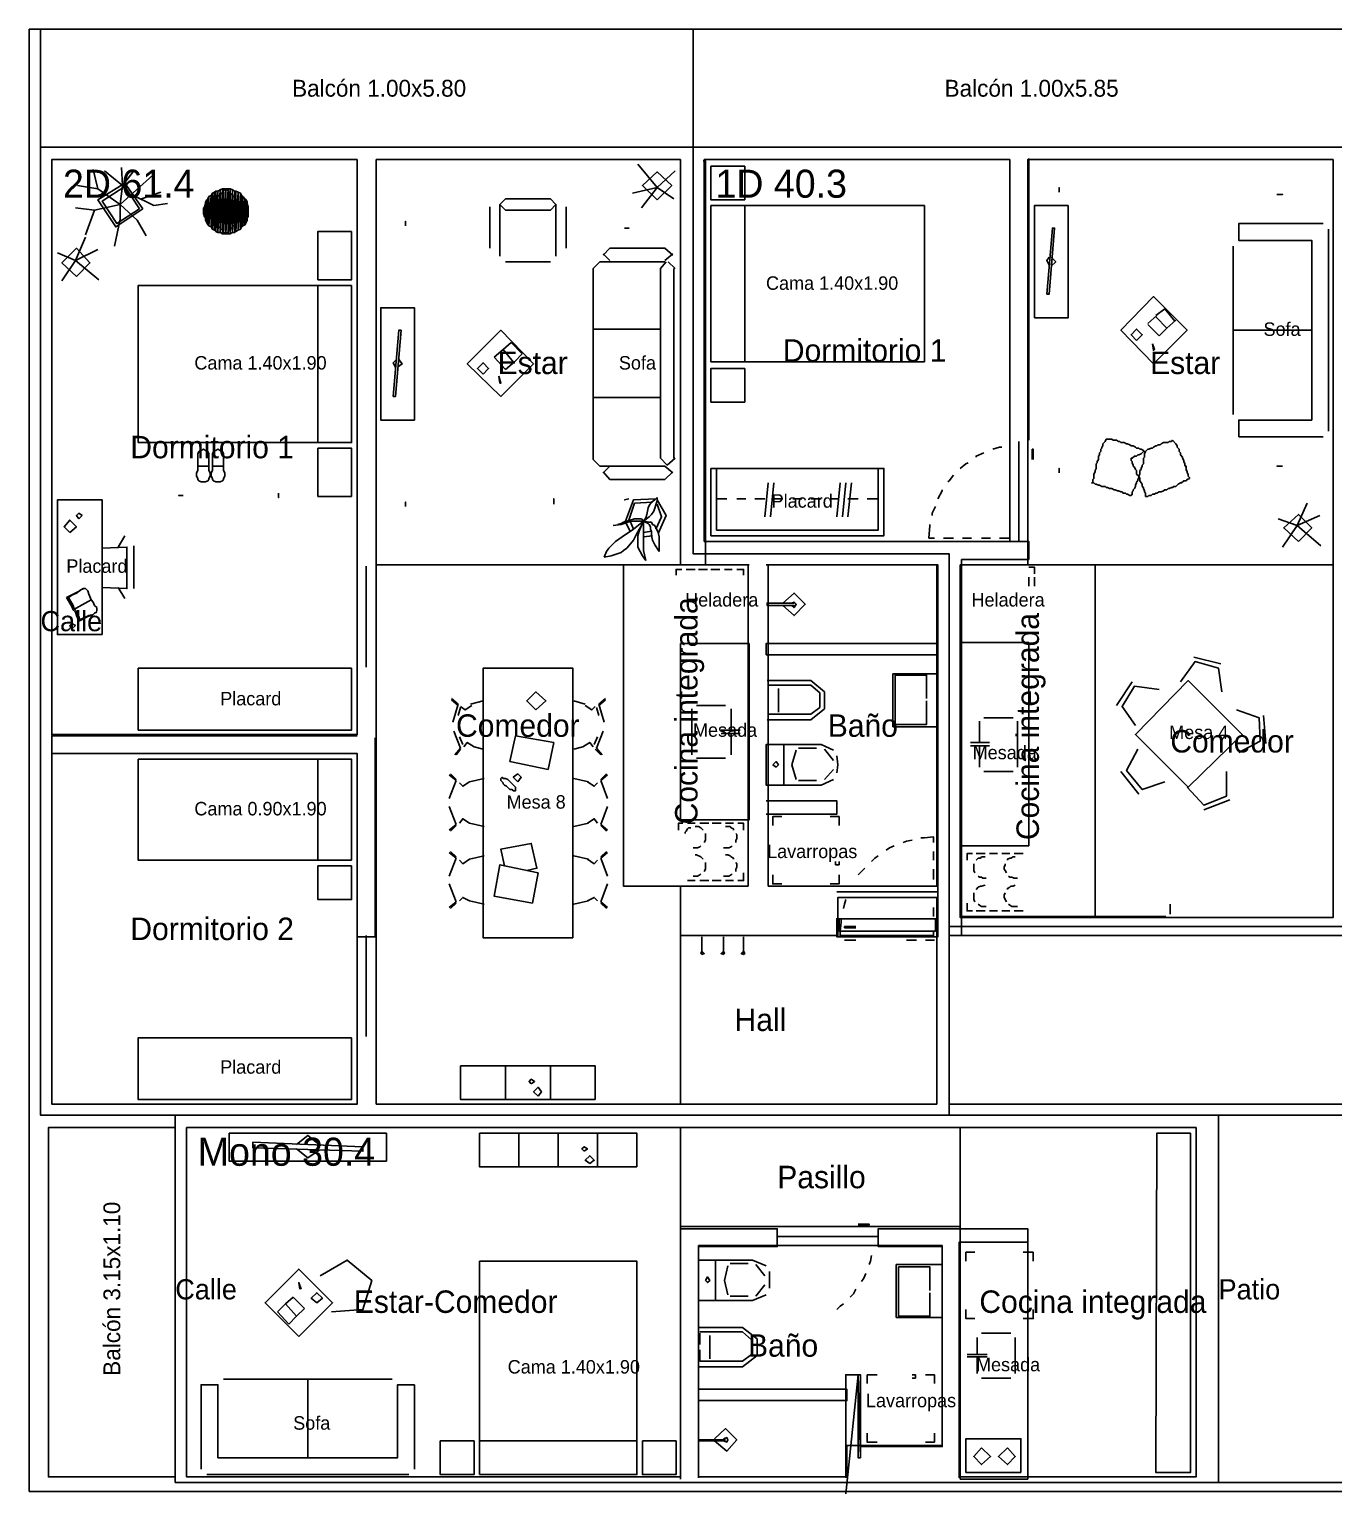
# Model space of a CAD drawing. Header units: metres. Extents: x 0 to 84.6, y 0 to 13.3.
# Drawn here: x 0 to 11.61, y -0.02 to 13.02 of the extents above; entities that cross this region are included whole.
import ezdxf

# ---------------------------------------------------------------- set-up
doc = ezdxf.new("R2010")
doc.units = ezdxf.units.M
for name, color, linetype in [('Trazo_Cotas', 9, 'Continuous'), ('Trazo_Entrada', 1, 'Continuous'), ('Trazo_Equipamiento', 8, 'Continuous'), ('Trazo_Estancias', 3, 'Continuous'), ('Trazo_Fachada', 30, 'Continuous'), ('Trazo_Medianeras', 8, 'Continuous'), ('Trazo_Pasillo', 9, 'Continuous'), ('Trazo_Patios', 3, 'Continuous'), ('Trazo_Puertas', 1, 'Continuous'), ('Trazo_Terreno', 7, 'Continuous'), ('Trazo_Unidad', 7, 'Continuous'), ('Trazo_Ventanas', 5, 'Continuous')]:
    doc.layers.add(name, color=color, linetype=linetype)

msp = doc.modelspace()

# ---------------------------------------------------------------- linework, layer by layer
at = {"layer": 'Trazo_Cotas'}
for points in [[(5.91, 13.02), (5.91, 11.97), (0.1, 11.97), (0.1, 13.02)], [(11.71, 13.02), (11.71, 11.97), (5.91, 11.97), (5.91, 13.02)], [(1.3, 3.24), (1.3, 0.13), (0.17, 0.13), (0.17, 3.24)]]:
    msp.add_lwpolyline(points, close=True, dxfattribs=at)
at = {"layer": 'Trazo_Entrada'}
for p, q in [((11.61, 5.03), (10.12, 5.03)), ((8.19, 4.94), (8.19, 3.45)), ((9.94, 3.35), (9.05, 3.35))]:
    msp.add_line(p, q, dxfattribs=at)
at = {"layer": 'Trazo_Equipamiento', "color": 8}
for p, q in [((8.9, 11.87), (8.9, 9.36)), ((0.24, 11.86), (2.91, 11.86)), ((3.09, 11.86), (5.79, 11.86)), ((8.93, 9.19), (8.93, 9.28)), ((8.23, 8.49), (8.14, 8.49)), ((8.39, 8.49), (8.31, 8.49)), ((8.56, 8.49), (8.48, 8.49)), ((8.73, 8.49), (8.64, 8.49)), ((6.41, 8.25), (5.8, 8.25)), ((8.3, 8.3), (8.3, 5.12)), ((5.93, 8.21), (5.85, 8.21)), ((6.04, 8.21), (5.96, 8.21)), ((6.15, 8.21), (6.07, 8.21)), ((6.26, 8.21), (6.19, 8.21)), ((8.9, 8.06), (8.9, 8.14)), ((8.95, 8.14), (8.95, 8.06)), ((8.09, 7.45), (6.56, 7.45)), ((7.45, 7.45), (7.36, 7.45)), ((7.46, 7.45), (7.37, 7.45)), ((7.61, 7.45), (7.53, 7.45)), ((7.62, 7.45), (7.54, 7.45)), ((7.78, 7.45), (7.69, 7.45)), ((7.79, 7.45), (7.71, 7.45)), ((7.95, 7.45), (7.86, 7.45)), ((7.96, 7.45), (7.87, 7.45)), ((6.96, 7.18), (6.58, 7.18)), ((7.08, 7.12), (6.96, 7.22)), ((7.04, 7.11), (6.96, 7.18)), ((6.67, 7.15), (6.67, 6.94)), ((7.04, 6.98), (7.04, 7.11)), ((7.08, 6.97), (7.08, 7.12)), ((5.9, 6.97), (5.9, 6.56)), ((6.2, 7), (5.94, 7)), ((6.25, 6.78), (6.25, 6.97)), ((6.58, 6.92), (6.96, 6.92)), ((6.96, 6.92), (7.04, 6.98)), ((6.96, 6.87), (7.08, 6.97)), ((6.96, 6.87), (6.57, 6.87)), ((8.46, 6.67), (8.46, 6.86)), ((8.5, 6.89), (8.76, 6.89)), ((8.8, 6.86), (8.8, 6.45)), ((6.16, 6.78), (6.33, 6.78)), ((6.33, 6.75), (6.16, 6.75)), ((6.25, 6.56), (6.25, 6.75)), ((8.55, 6.67), (8.38, 6.67)), ((5.94, 6.53), (6.2, 6.53)), ((6.72, 6.29), (6.72, 6.65)), ((6.83, 6.6), (6.79, 6.47)), ((6.85, 6.62), (7.01, 6.62)), ((7.16, 6.6), (7.05, 6.65)), ((7.16, 6.51), (7.08, 6.61)), ((7.2, 6.47), (7.19, 6.55)), ((8.38, 6.64), (8.55, 6.64)), ((8.46, 6.45), (8.46, 6.64)), ((6.79, 6.47), (6.83, 6.34)), ((7.08, 6.34), (7.16, 6.43)), ((7.19, 6.4), (7.2, 6.47)), ((8.76, 6.41), (8.5, 6.41)), ((6.85, 6.33), (7.01, 6.33)), ((7.05, 6.29), (7.16, 6.34)), ((7.13, 6.01), (7.21, 6.01)), ((7.21, 6.01), (7.21, 5.93)), ((5.86, 5.95), (5.93, 5.95)), ((5.86, 5.95), (5.93, 5.95)), ((5.97, 5.95), (6.05, 5.95)), ((5.97, 5.95), (6.05, 5.95)), ((6.08, 5.95), (6.16, 5.95)), ((6.08, 5.95), (6.16, 5.95)), ((6.2, 5.95), (6.27, 5.95)), ((6.2, 5.95), (6.27, 5.95)), ((8.05, 5.62), (8.05, 5.7)), ((8.51, 5.68), (8.43, 5.68)), ((8.51, 5.68), (8.43, 5.68)), ((8.62, 5.68), (8.55, 5.68)), ((8.62, 5.68), (8.55, 5.68)), ((8.73, 5.68), (8.66, 5.68)), ((8.73, 5.68), (8.66, 5.68)), ((8.85, 5.68), (8.77, 5.68)), ((8.85, 5.68), (8.77, 5.68)), ((8.05, 5.45), (8.05, 5.54)), ((5.93, 5.44), (5.86, 5.44)), ((6.05, 5.44), (5.97, 5.44)), ((6.16, 5.44), (6.08, 5.44)), ((6.27, 5.44), (6.2, 5.44)), ((10.16, 5.14), (10.16, 5.23)), ((8.05, 5.12), (8.05, 5.2)), ((10.12, 5.12), (8.3, 5.12)), ((8.43, 5.17), (8.51, 5.17)), ((8.55, 5.17), (8.62, 5.17)), ((8.66, 5.17), (8.73, 5.17)), ((8.77, 5.17), (8.85, 5.17)), ((7.36, 5.02), (7.26, 5.02)), ((7.36, 4.91), (7.26, 4.91)), ((7.46, 4.94), (8.09, 4.94)), ((7.9, 4.91), (7.81, 4.91)), ((8.06, 4.91), (7.98, 4.91)), ((10.39, 0.13), (10.39, 3.24)), ((7.38, 2.37), (7.48, 2.37)), ((8.85, 2.13), (8.94, 2.13)), ((8.94, 2.13), (8.94, 2.05)), ((6.11, 1.7), (6.11, 2.06)), ((6.22, 2.01), (6.19, 1.88)), ((6.24, 2.03), (6.4, 2.03)), ((6.56, 2.01), (6.44, 2.06)), ((6.55, 1.92), (6.47, 2.02)), ((6.59, 1.88), (6.59, 1.96)), ((6.19, 1.88), (6.22, 1.75)), ((6.47, 1.74), (6.55, 1.84)), ((6.59, 1.81), (6.59, 1.88)), ((6.24, 1.74), (6.4, 1.74)), ((6.44, 1.7), (6.56, 1.75)), ((6.48, 1.36), (6.35, 1.46)), ((6.35, 1.42), (5.97, 1.42)), ((5.97, 1.41), (5.97, 1.31)), ((6.06, 1.39), (6.06, 1.18)), ((6.43, 1.35), (6.35, 1.42)), ((6.43, 1.22), (6.43, 1.35)), ((6.48, 1.21), (6.48, 1.36)), ((8.44, 1.22), (8.44, 1.37)), ((8.48, 1.41), (8.74, 1.41)), ((8.78, 1.37), (8.78, 1.05)), ((5.97, 1.26), (5.97, 1.16)), ((6.35, 1.16), (6.43, 1.22)), ((6.35, 1.11), (6.48, 1.21)), ((8.53, 1.22), (8.35, 1.22)), ((8.35, 1.2), (8.53, 1.2)), ((8.44, 1.05), (8.44, 1.2)), ((6.35, 1.11), (5.96, 1.11)), ((5.97, 1.16), (6.35, 1.16)), ((7.27, -0.02), (7.38, 1.04)), ((7.46, 1.04), (7.55, 1.04)), ((7.46, 0.96), (7.46, 1.04)), ((8.74, 1.01), (8.48, 1.01))]:
    msp.add_line(p, q, dxfattribs=at)
at = {"layer": 'Trazo_Equipamiento', "color": 9}
for p, q in [((0.61, 11.6), (0.57, 11.77)), ((0.83, 11.63), (0.82, 11.79)), ((0.83, 11.63), (0.93, 11.76)), ((5.59, 11.61), (5.42, 11.82)), ((5.59, 11.61), (5.75, 11.76)), ((0.81, 11.46), (1.1, 11.72)), ((5.59, 11.61), (5.37, 11.56)), ((5.59, 11.61), (5.45, 11.43)), ((5.59, 11.61), (5.74, 11.51)), ((1, 11.51), (1.17, 11.57)), ((0.58, 11.41), (0.41, 11.43)), ((4.1, 11.44), (4.1, 11.07)), ((4.19, 11.46), (4.19, 11)), ((4.19, 11.07), (4.19, 11.44)), ((4.69, 11.46), (4.69, 11)), ((4.69, 11.07), (4.69, 11.44)), ((4.78, 11.44), (4.78, 11.07)), ((6.37, 11.45), (6.37, 10.06)), ((11.57, 9.44), (11.57, 11.24)), ((0.41, 10.96), (0.5, 11.17)), ((10.72, 9.59), (10.72, 11.09)), ((0.41, 10.96), (0.25, 11.03)), ((0.41, 10.96), (0.29, 10.78)), ((0.41, 10.96), (0.61, 11.06)), ((0.41, 10.96), (0.62, 10.79)), ((5.17, 11.07), (5.11, 11.01)), ((5.11, 11.02), (5.17, 10.96)), ((5.17, 11.07), (5.66, 11.07)), ((5.73, 11.01), (5.66, 11.07)), ((5.66, 10.96), (5.73, 11.02)), ((4.24, 10.95), (4.44, 10.95)), ((4.64, 10.95), (4.44, 10.95)), ((5.08, 10.95), (5.02, 10.89)), ((5.02, 10.89), (5.02, 10.04)), ((5.17, 10.95), (5.08, 10.95)), ((5.17, 10.95), (5.66, 10.95)), ((5.67, 10.95), (5.62, 10.89)), ((5.62, 9.2), (5.62, 10.89)), ((5.75, 10.89), (5.69, 10.95)), ((5.74, 9.2), (5.74, 10.89)), ((2.57, 10.74), (2.57, 9.34)), ((10.04, 10.47), (9.96, 10.4)), ((10.11, 10.53), (10.03, 10.47)), ((10.13, 10.36), (10.03, 10.46)), ((10.13, 10.36), (10.03, 10.46)), ((10.11, 10.53), (10.2, 10.42)), ((5.52, 10.35), (5.02, 10.35)), ((5.52, 10.35), (5.62, 10.35)), ((9.96, 10.39), (10.06, 10.29)), ((10.13, 10.36), (10.06, 10.29)), ((10.21, 10.43), (10.13, 10.36)), ((10.72, 10.34), (11.42, 10.34)), ((4.29, 10.23), (4.22, 10.17)), ((4.29, 10.23), (4.39, 10.13)), ((4.22, 10.17), (4.14, 10.1)), ((4.14, 10.1), (4.24, 9.99)), ((4.31, 10.06), (4.22, 10.17)), ((4.31, 10.06), (4.22, 10.17)), ((4.32, 10.06), (4.24, 9.99)), ((4.39, 10.13), (4.32, 10.06)), ((5.02, 9.19), (5.02, 10.04)), ((5.52, 9.74), (5.02, 9.74)), ((5.52, 9.74), (5.62, 9.74)), ((10.77, 9.39), (11.52, 9.39)), ((1.51, 9.13), (1.6, 9.13)), ((1.64, 9.13), (1.73, 9.13)), ((5.02, 9.19), (5.08, 9.13)), ((5.17, 9.13), (5.08, 9.13)), ((5.17, 9.13), (5.11, 9.07)), ((5.17, 9.13), (5.66, 9.13)), ((5.62, 9.2), (5.68, 9.14)), ((5.73, 9.07), (5.66, 9.13)), ((5.68, 9.14), (5.75, 9.2)), ((5.11, 9.08), (5.17, 9.01)), ((5.17, 9.01), (5.66, 9.01)), ((5.66, 9.01), (5.73, 9.08)), ((6.58, 8.98), (6.55, 8.68)), ((6.58, 8.98), (6.55, 8.68)), ((6.63, 8.98), (6.6, 8.68)), ((6.63, 8.98), (6.6, 8.68)), ((7.22, 8.98), (7.19, 8.68)), ((7.22, 8.98), (7.19, 8.68)), ((7.27, 8.98), (7.24, 8.68)), ((7.27, 8.98), (7.24, 8.68)), ((7.32, 8.98), (7.29, 8.68)), ((7.32, 8.98), (7.29, 8.68)), ((6.12, 8.84), (6.21, 8.84)), ((6.12, 8.84), (6.21, 8.84)), ((6.3, 8.84), (6.38, 8.84)), ((6.3, 8.84), (6.38, 8.84)), ((6.46, 8.84), (6.55, 8.84)), ((6.46, 8.84), (6.55, 8.84)), ((6.63, 8.84), (6.71, 8.84)), ((6.63, 8.84), (6.71, 8.84)), ((6.8, 8.84), (6.88, 8.84)), ((6.8, 8.84), (6.88, 8.84)), ((6.96, 8.84), (7.05, 8.84)), ((6.96, 8.84), (7.05, 8.84)), ((7.13, 8.84), (7.21, 8.84)), ((7.13, 8.84), (7.21, 8.84)), ((7.29, 8.84), (7.38, 8.84)), ((7.29, 8.84), (7.38, 8.84)), ((7.46, 8.84), (7.56, 8.84)), ((7.46, 8.84), (7.56, 8.84)), ((11.29, 8.6), (11.38, 8.8)), ((5.31, 8.63), (5.35, 8.55)), ((5.35, 8.64), (5.38, 8.57)), ((11.29, 8.6), (11.12, 8.66)), ((11.29, 8.6), (11.49, 8.69)), ((0.79, 8.41), (0.85, 8.51)), ((5.47, 8.54), (5.54, 8.55)), ((5.47, 8.5), (5.55, 8.51)), ((11.29, 8.6), (11.16, 8.41)), ((11.29, 8.6), (11.5, 8.42)), ((0.93, 8.04), (0.93, 8.42)), ((0.79, 8.05), (0.85, 7.95)), ((0.55, 7.94), (0.39, 7.85)), ((4.04, 4.93), (4.04, 7.33)), ((4.04, 7.33), (4.84, 7.33)), ((4.84, 7.33), (4.84, 4.93)), ((10.61, 7.37), (10.37, 7.43)), ((9.82, 7.21), (9.68, 7)), ((3.76, 7.06), (3.82, 7.01)), ((3.82, 7), (3.76, 7.05)), ((5.13, 7.06), (5.07, 7.01)), ((5.07, 7), (5.13, 7.05)), ((3.82, 7.01), (3.77, 6.85)), ((3.84, 6.98), (3.82, 6.91)), ((4.04, 7.04), (3.93, 7.01)), ((4.95, 7.01), (4.85, 7.04)), ((5.07, 6.91), (5.05, 6.98)), ((5.12, 6.85), (5.07, 7.01)), ((11.01, 6.66), (10.99, 6.91)), ((3.78, 6.77), (3.84, 6.62)), ((3.83, 6.72), (3.86, 6.65)), ((5.03, 6.65), (5.06, 6.72)), ((5.05, 6.62), (5.11, 6.77)), ((2.57, 5.62), (2.57, 6.52)), ((3.79, 6.56), (3.84, 6.62)), ((3.84, 6.61), (3.8, 6.56)), ((3.96, 6.63), (4.04, 6.61)), ((4.85, 6.61), (4.93, 6.63)), ((5.04, 6.61), (5.09, 6.56)), ((5.1, 6.56), (5.05, 6.62)), ((3.8, 6.34), (3.75, 6.39)), ((5.09, 6.34), (5.14, 6.39)), ((9.72, 6.41), (9.88, 6.21)), ((3.74, 6.38), (3.8, 6.33)), ((3.8, 6.33), (3.74, 6.17)), ((4.05, 6.35), (3.92, 6.32)), ((4.98, 6.32), (4.85, 6.35)), ((5.15, 6.38), (5.09, 6.33)), ((5.15, 6.17), (5.09, 6.33)), ((10.46, 6.07), (10.69, 6.16)), ((3.74, 6.1), (3.8, 5.94)), ((5.09, 5.94), (5.15, 6.1)), ((3.8, 5.94), (3.74, 5.89)), ((3.75, 5.88), (3.8, 5.93)), ((3.92, 5.95), (4.05, 5.92)), ((4.85, 5.92), (4.98, 5.95)), ((5.09, 5.94), (5.15, 5.89)), ((5.14, 5.88), (5.09, 5.93)), ((3.74, 5.69), (3.8, 5.64)), ((3.8, 5.64), (3.74, 5.48)), ((3.8, 5.65), (3.75, 5.7)), ((4.05, 5.66), (3.92, 5.63)), ((4.98, 5.63), (4.85, 5.66)), ((5.09, 5.65), (5.14, 5.7)), ((5.15, 5.69), (5.09, 5.64)), ((5.15, 5.48), (5.09, 5.64)), ((3.74, 5.41), (3.8, 5.25)), ((5.09, 5.25), (5.15, 5.41)), ((3.8, 5.25), (3.74, 5.2)), ((3.75, 5.19), (3.8, 5.24)), ((3.92, 5.26), (4.05, 5.23)), ((4.85, 5.23), (4.98, 5.26)), ((5.09, 5.25), (5.15, 5.2)), ((5.14, 5.19), (5.09, 5.24)), ((5.99, 4.94), (5.99, 4.79)), ((6.18, 4.94), (6.18, 4.79)), ((6.36, 4.94), (6.36, 4.79)), ((4.84, 3.79), (4.04, 3.79)), ((4.24, 3.49), (4.24, 3.79)), ((4.64, 3.49), (4.64, 3.79)), ((4.01, 2.89), (4.01, 3.19)), ((4.36, 2.89), (4.36, 3.19)), ((4.71, 2.89), (4.71, 3.19)), ((5.06, 2.89), (5.06, 3.19)), ((5.41, 2.89), (5.41, 3.19)), ((2.28, 1.67), (2.35, 1.73)), ((2.45, 1.63), (2.35, 1.73)), ((2.21, 1.6), (2.28, 1.67)), ((2.31, 1.49), (2.21, 1.6)), ((2.28, 1.67), (2.38, 1.56)), ((2.28, 1.67), (2.38, 1.56)), ((2.38, 1.56), (2.45, 1.63)), ((2.31, 1.49), (2.38, 1.56)), ((3.23, 1), (1.73, 1)), ((2.48, 1), (2.48, 0.3)), ((3.43, 0.95), (3.43, 0.2)), ((5.41, 0.45), (4.01, 0.45)), ((3.38, 0.15), (1.58, 0.15))]:
    msp.add_line(p, q, dxfattribs=at)
for points in [[(0.81, 11.46), (0.83, 11.63), (0.67, 11.76)], [(0.81, 11.46), (0.61, 11.6), (0.43, 11.63)], [(0.91, 11.55), (1.11, 11.45), (1.23, 11.47)], [(4.24, 11.51), (4.19, 11.46), (4.24, 11.41)], [(4.24, 11.51), (4.44, 11.51), (4.64, 11.51)], [(4.64, 11.41), (4.69, 11.46), (4.64, 11.51)], [(0.81, 11.46), (0.58, 11.41), (0.5, 11.19)], [(0.81, 11.46), (0.81, 11.33), (0.76, 11.09)], [(0.81, 11.46), (0.96, 11.32), (1.04, 11.18)], [(4.64, 11.41), (4.44, 11.41), (4.24, 11.41)], [(11.52, 11.29), (10.77, 11.29), (10.77, 11.14), (11.42, 11.14), (11.42, 9.54), (10.77, 9.54), (10.77, 9.39)], [(10.77, 11.14), (11.42, 11.14), (11.42, 9.54), (10.77, 9.54)], [(9.08, 10.99), (9.06, 10.96), (9.08, 10.92)], [(9.1, 10.91), (9.14, 10.95), (9.1, 10.99)], [(10, 10.22), (10.02, 10.17), (10.01, 10.16), (10, 10.22)], [(3.27, 10.08), (3.24, 10.05), (3.26, 10.01)], [(3.28, 10.01), (3.32, 10.04), (3.29, 10.08)], [(4.18, 9.93), (4.2, 9.87), (4.19, 9.87), (4.18, 9.93)], [(5.58, 8.84), (5.38, 8.83), (5.31, 8.64)], [(5.55, 8.81), (5.39, 8.8), (5.34, 8.65)], [(5.47, 8.64), (5.49, 8.67), (5.5, 8.7), (5.51, 8.76), (5.52, 8.78), (5.54, 8.81), (5.57, 8.83), (5.59, 8.85)], [(5.59, 8.85), (5.59, 8.82), (5.56, 8.73), (5.54, 8.7), (5.52, 8.68), (5.47, 8.64)], [(5.58, 8.57), (5.63, 8.68), (5.59, 8.79)], [(5.6, 8.53), (5.67, 8.69), (5.59, 8.83)], [(5.47, 8.64), (5.38, 8.57), (5.28, 8.5), (5.22, 8.46), (5.16, 8.4), (5.14, 8.37), (5.12, 8.32)], [(5.12, 8.32), (5.18, 8.33), (5.27, 8.36), (5.29, 8.38), (5.32, 8.4), (5.34, 8.42), (5.38, 8.47), (5.41, 8.53), (5.44, 8.58), (5.47, 8.64)], [(5.47, 8.64), (5.37, 8.64), (5.33, 8.63), (5.27, 8.61), (5.2, 8.6)], [(5.24, 8.61), (5.27, 8.62), (5.29, 8.63), (5.35, 8.65), (5.39, 8.66), (5.45, 8.66), (5.47, 8.64)], [(5.47, 8.64), (5.45, 8.6), (5.43, 8.55), (5.42, 8.51), (5.42, 8.41), (5.46, 8.33), (5.49, 8.29)], [(5.49, 8.29), (5.47, 8.38), (5.47, 8.64)], [(5.47, 8.64), (5.51, 8.62), (5.52, 8.61), (5.53, 8.59), (5.53, 8.57), (5.54, 8.55), (5.54, 8.51), (5.55, 8.47), (5.57, 8.43), (5.61, 8.37)], [(5.61, 8.37), (5.61, 8.5), (5.6, 8.54), (5.57, 8.6), (5.55, 8.61), (5.54, 8.63), (5.52, 8.63), (5.47, 8.64)], [(0.65, 8.4), (0.87, 8.41), (0.87, 8.04), (0.65, 8.05)], [(0.49, 8.04), (0.46, 8.03), (0.45, 8.02), (0.33, 7.96)], [(0.33, 7.96), (0.35, 7.93), (0.36, 7.91), (0.38, 7.88), (0.39, 7.85)], [(0.5, 8.04), (0.48, 8.04), (0.46, 8.03), (0.42, 8), (0.38, 7.98), (0.35, 7.96)], [(0.35, 7.96), (0.36, 7.94), (0.38, 7.91), (0.39, 7.89), (0.4, 7.86)], [(0.5, 8.04), (0.52, 8.02), (0.53, 7.99), (0.54, 7.97), (0.55, 7.94)], [(0.44, 7.75), (0.43, 7.78), (0.42, 7.8), (0.41, 7.83), (0.39, 7.85)], [(0.45, 7.76), (0.44, 7.79), (0.43, 7.81), (0.42, 7.84), (0.4, 7.86)], [(0.6, 7.83), (0.58, 7.82), (0.56, 7.8), (0.52, 7.79), (0.44, 7.75)], [(0.6, 7.84), (0.57, 7.81), (0.53, 7.8), (0.45, 7.76)], [(0.6, 7.84), (0.6, 7.87), (0.58, 7.89), (0.57, 7.92), (0.55, 7.94)], [(10.62, 7.12), (10.59, 7.33), (10.38, 7.39), (10.25, 7.21)], [(10.06, 7.14), (9.84, 7.17), (9.73, 6.99), (9.85, 6.82)], [(3.84, 6.99), (3.88, 6.96), (3.94, 7)], [(5.04, 6.99), (5.01, 6.96), (4.95, 7)], [(10.77, 6.58), (10.96, 6.68), (10.95, 6.89), (10.75, 6.96)], [(3.96, 6.63), (3.9, 6.67), (3.87, 6.63)], [(4.93, 6.63), (4.99, 6.67), (5.02, 6.63)], [(9.87, 6.61), (9.77, 6.42), (9.91, 6.25), (10.11, 6.32)], [(10.31, 6.27), (10.46, 6.11), (10.66, 6.19), (10.66, 6.41)], [(3.92, 6.32), (3.86, 6.28), (3.83, 6.31)], [(4.97, 6.32), (5.03, 6.28), (5.06, 6.31)], [(3.83, 5.95), (3.86, 5.99), (3.92, 5.95)], [(5.06, 5.95), (5.03, 5.99), (4.97, 5.95)], [(4.23, 5.57), (4.2, 5.72), (4.47, 5.77), (4.52, 5.55), (4.43, 5.53)], [(3.92, 5.63), (3.86, 5.59), (3.83, 5.62)], [(4.97, 5.63), (5.03, 5.59), (5.06, 5.62)], [(3.83, 5.26), (3.86, 5.29), (3.92, 5.26)], [(5.06, 5.26), (5.03, 5.29), (4.97, 5.26)], [(2.58, 3.09), (2.48, 3.17), (2.38, 3.09)], [(2.38, 3.05), (2.48, 2.97), (2.58, 3.04)], [(2.69, 1.6), (2.97, 1.62), (3.05, 1.88), (2.83, 2.06), (2.59, 1.92)], [(2.41, 1.8), (2.4, 1.86), (2.42, 1.8)], [(1.53, 0.2), (1.53, 0.95), (1.68, 0.95), (1.68, 0.3), (3.28, 0.3), (3.28, 0.95), (3.43, 0.95)], [(1.68, 0.95), (1.68, 0.3), (3.28, 0.3), (3.28, 0.95)]]:
    msp.add_lwpolyline(points, dxfattribs=at)
for points in [[(5.59, 11.5), (5.72, 11.63), (5.59, 11.75), (5.46, 11.63)], [(6.37, 11.5), (6.07, 11.5), (6.07, 11.8), (6.37, 11.8)], [(1.01, 11.42), (0.85, 11.65), (0.61, 11.5), (0.77, 11.26)], [(0.98, 11.42), (0.85, 11.62), (0.65, 11.49), (0.78, 11.29)], [(9.17, 11.57), (9.17, 11.61)], [(11.11, 11.55), (11.16, 11.55)], [(6.07, 10.06), (7.97, 10.06), (7.97, 11.45), (6.07, 11.45)], [(8.95, 10.45), (9.25, 10.45), (9.25, 11.45), (8.95, 11.45)], [(9.19, 11.45), (9.15, 11.45)], [(2.87, 11.22), (2.87, 10.79), (2.57, 10.79), (2.57, 11.22)], [(3.35, 11.27), (3.35, 11.31)], [(4.78, 11.24), (4.78, 11.28)], [(5.3, 11.25), (5.34, 11.25)], [(9.06, 10.66), (9.11, 11.25), (9.13, 11.25), (9.08, 10.66)], [(0.42, 10.82), (0.54, 10.94), (0.42, 11.07), (0.29, 10.94)], [(2.87, 10.74), (2.87, 9.34), (0.97, 9.34), (0.97, 10.74)], [(10.01, 10.04), (10.31, 10.34), (10.01, 10.64), (9.72, 10.34)], [(3.43, 9.54), (3.43, 10.54), (3.13, 10.54), (3.13, 9.54)], [(3.37, 10.54), (3.33, 10.54)], [(9.14, 10.45), (9.18, 10.45)], [(3.24, 9.75), (3.29, 10.34), (3.31, 10.34), (3.26, 9.75)], [(4.2, 9.75), (4.49, 10.04), (4.2, 10.34), (3.9, 10.04)], [(9.86, 10.25), (9.91, 10.3), (9.86, 10.35), (9.81, 10.3)], [(4.04, 9.95), (4.09, 10), (4.04, 10.05), (3.99, 10)], [(6.37, 10), (6.07, 10), (6.07, 9.7), (6.37, 9.7)], [(3.33, 9.54), (3.37, 9.54)], [(1.53, 8.99), (1.51, 9), (1.5, 9.01), (1.5, 9.02), (1.49, 9.04), (1.49, 9.07), (1.5, 9.09), (1.5, 9.24), (1.51, 9.26), (1.52, 9.27), (1.53, 9.27), (1.55, 9.28), (1.57, 9.27), (1.58, 9.27), (1.59, 9.26), (1.6, 9.24), (1.6, 9.09), (1.61, 9.07), (1.61, 9.04), (1.6, 9.02), (1.6, 9.01), (1.59, 9), (1.57, 8.99)], [(1.7, 8.99), (1.72, 9), (1.73, 9.01), (1.73, 9.02), (1.74, 9.04), (1.74, 9.07), (1.73, 9.09), (1.73, 9.24), (1.72, 9.26), (1.71, 9.27), (1.7, 9.27), (1.68, 9.28), (1.66, 9.27), (1.65, 9.27), (1.64, 9.26), (1.63, 9.24), (1.63, 9.09), (1.62, 9.07), (1.62, 9.04), (1.63, 9.02), (1.63, 9.01), (1.64, 9), (1.66, 8.99)], [(2.2, 9.34), (2.24, 9.34)], [(2.87, 8.86), (2.87, 9.29), (2.57, 9.29), (2.57, 8.86)], [(9.81, 8.87), (9.82, 8.88), (9.82, 8.9), (9.83, 8.91), (9.83, 8.92), (9.84, 8.93), (9.85, 8.95), (9.85, 8.96), (9.86, 8.98), (9.86, 8.99), (9.87, 9), (9.87, 9.01), (9.88, 9.03), (9.88, 9.04), (9.89, 9.06), (9.89, 9.09), (9.9, 9.1), (9.9, 9.11), (9.91, 9.13), (9.91, 9.14), (9.92, 9.15), (9.92, 9.2), (9.93, 9.21), (9.93, 9.24), (9.94, 9.26), (9.93, 9.26), (9.92, 9.27), (9.9, 9.28), (9.89, 9.28), (9.88, 9.29), (9.86, 9.29), (9.85, 9.3), (9.83, 9.31), (9.81, 9.31), (9.8, 9.32), (9.78, 9.33), (9.77, 9.33), (9.75, 9.34), (9.72, 9.34), (9.71, 9.35), (9.7, 9.35), (9.68, 9.36), (9.65, 9.36), (9.64, 9.37), (9.59, 9.37), (9.58, 9.35), (9.56, 9.33), (9.56, 9.31), (9.55, 9.3), (9.55, 9.29), (9.54, 9.28), (9.54, 9.26), (9.53, 9.25), (9.53, 9.23), (9.52, 9.22), (9.52, 9.19), (9.51, 9.17), (9.51, 9.16), (9.5, 9.15), (9.5, 9.11), (9.49, 9.09), (9.49, 9.08), (9.48, 9.06), (9.48, 9.02), (9.47, 9.01), (9.47, 8.99), (9.46, 8.98), (9.48, 8.98), (9.49, 8.97), (9.5, 8.97), (9.52, 8.96), (9.53, 8.96), (9.55, 8.95), (9.58, 8.95), (9.59, 8.94), (9.6, 8.94), (9.62, 8.93), (9.64, 8.93), (9.66, 8.92), (9.67, 8.92), (9.69, 8.91), (9.7, 8.91), (9.72, 8.9), (9.73, 8.9), (9.74, 8.89), (9.76, 8.89), (9.77, 8.88), (9.78, 8.88), (9.8, 8.87)], [(9.94, 8.86), (9.96, 8.86), (9.97, 8.87), (9.99, 8.87), (10, 8.88), (10.02, 8.88), (10.03, 8.89), (10.04, 8.89), (10.06, 8.9), (10.08, 8.9), (10.1, 8.91), (10.11, 8.92), (10.13, 8.92), (10.14, 8.93), (10.15, 8.93), (10.17, 8.94), (10.18, 8.94), (10.19, 8.95), (10.21, 8.95), (10.23, 8.97), (10.25, 8.98), (10.26, 8.98), (10.28, 9), (10.3, 9), (10.31, 9.01), (10.33, 9.02), (10.33, 9.03), (10.32, 9.04), (10.32, 9.06), (10.31, 9.07), (10.31, 9.08), (10.3, 9.1), (10.3, 9.12), (10.29, 9.14), (10.29, 9.15), (10.28, 9.17), (10.28, 9.18), (10.27, 9.2), (10.27, 9.21), (10.25, 9.23), (10.25, 9.25), (10.24, 9.26), (10.24, 9.28), (10.22, 9.3), (10.22, 9.31), (10.21, 9.33), (10.18, 9.36), (10.17, 9.35), (10.15, 9.35), (10.14, 9.34), (10.1, 9.34), (10.08, 9.33), (10.07, 9.32), (10.05, 9.32), (10.04, 9.31), (10.03, 9.31), (10.01, 9.3), (10, 9.29), (9.99, 9.29), (9.97, 9.28), (9.96, 9.28), (9.94, 9.26), (9.92, 9.26), (9.9, 9.24), (9.88, 9.23), (9.87, 9.23), (9.86, 9.22), (9.84, 9.22), (9.82, 9.2), (9.81, 9.2), (9.81, 9.18), (9.82, 9.17), (9.82, 9.16), (9.83, 9.14), (9.83, 9.13), (9.84, 9.12), (9.85, 9.1), (9.86, 9.09), (9.86, 9.06), (9.88, 9.04), (9.89, 9.02), (9.89, 9), (9.9, 8.98), (9.91, 8.97), (9.91, 8.95), (9.92, 8.94), (9.92, 8.93), (9.93, 8.91), (9.93, 8.9), (9.94, 8.89)], [(10.3, 9.09), (10.3, 9.13)], [(11.16, 9.13), (11.11, 9.13)], [(6.07, 9.11), (7.61, 9.11), (7.61, 8.51), (6.07, 8.51)], [(6.12, 9.11), (7.56, 9.11), (7.56, 8.56), (6.12, 8.56)], [(9.17, 9.07), (9.17, 9.11)], [(1.37, 8.87), (1.33, 8.87)], [(2.22, 8.89), (2.22, 8.85)], [(0.65, 7.63), (0.65, 8.83), (0.25, 8.83), (0.25, 7.63)], [(3.35, 8.77), (3.35, 8.81)], [(4.67, 8.79), (4.67, 8.84)], [(5.34, 8.84), (5.3, 8.83)], [(0.36, 8.54), (0.42, 8.59), (0.36, 8.65), (0.31, 8.59)], [(0.44, 8.66), (0.47, 8.69), (0.44, 8.71), (0.42, 8.69)], [(11.3, 8.46), (11.42, 8.58), (11.3, 8.7), (11.17, 8.58)], [(0.38, 7.68), (0.41, 7.71), (0.38, 7.73), (0.36, 7.71)], [(2.87, 7.33), (2.87, 6.78), (0.97, 6.78), (0.97, 7.33)], [(4.84, 4.93), (4.84, 7.33), (4.04, 7.33), (4.04, 4.93)], [(10.32, 6.27), (10.8, 6.74), (10.32, 7.22), (9.85, 6.74)], [(4.51, 6.96), (4.6, 7.04), (4.51, 7.12), (4.43, 7.04)], [(4.67, 6.67), (4.62, 6.43), (4.28, 6.5), (4.33, 6.73)], [(2.87, 5.62), (2.87, 6.52), (0.97, 6.52), (0.97, 5.62)], [(4.35, 6.32), (4.38, 6.36), (4.35, 6.39), (4.31, 6.36)], [(4.2, 6.35), (4.2, 6.33), (4.22, 6.31), (4.22, 6.3), (4.23, 6.29), (4.25, 6.28), (4.28, 6.25), (4.3, 6.25), (4.31, 6.24), (4.33, 6.24), (4.33, 6.27), (4.26, 6.34), (4.24, 6.35), (4.22, 6.35), (4.21, 6.36)], [(2.87, 5.57), (2.87, 5.27), (2.57, 5.27), (2.57, 5.57)], [(4.53, 5.51), (4.48, 5.24), (4.14, 5.3), (4.19, 5.58)], [(5.99, 4.78), (6.01, 4.79), (5.99, 4.81), (5.98, 4.79)], [(6.18, 4.78), (6.19, 4.79), (6.18, 4.81), (6.16, 4.79)], [(6.36, 4.78), (6.37, 4.79), (6.36, 4.81), (6.34, 4.79)], [(2.87, 4.04), (2.87, 3.49), (0.97, 3.49), (0.97, 4.04)], [(5.04, 3.49), (5.04, 3.79), (3.84, 3.79), (3.84, 3.49)], [(4.47, 3.63), (4.5, 3.65), (4.47, 3.67), (4.45, 3.65)], [(4.53, 3.52), (4.56, 3.56), (4.53, 3.6), (4.49, 3.56)], [(3.18, 2.94), (3.18, 3.19), (1.78, 3.19), (1.78, 2.94)], [(5.41, 2.89), (5.41, 3.19), (4.01, 3.19), (4.01, 2.89)], [(10.34, 3.19), (10.34, 0.17), (10.03, 0.17), (10.04, 3.19)], [(2.97, 3.07), (1.99, 3.11), (1.99, 3.06), (2.97, 3.03)], [(4.94, 3.03), (4.97, 3.05), (4.94, 3.07), (4.92, 3.05)], [(4.99, 2.92), (5.03, 2.95), (4.99, 2.99), (4.95, 2.95)], [(2.4, 1.38), (2.7, 1.68), (2.4, 1.98), (2.1, 1.68)], [(4.01, 0.15), (4.01, 2.05), (5.41, 2.05), (5.41, 0.15)], [(2.56, 1.68), (2.61, 1.72), (2.56, 1.77), (2.51, 1.72)], [(3.96, 0.45), (3.96, 0.15), (3.66, 0.15), (3.66, 0.45)], [(5.46, 0.45), (5.46, 0.15), (5.76, 0.15), (5.76, 0.45)]]:
    msp.add_lwpolyline(points, close=True, dxfattribs=at)
at = {"layer": 'Trazo_Equipamiento', "color": 8}
for points in [[(6, 11.85), (6.02, 11.85), (6.02, 8.46), (8.9, 8.46), (8.9, 8.3), (8.3, 8.3)], [(6.02, 8.26), (6.02, 11.85), (6.02, 8.46)], [(8.58, 9.28), (8.64, 9.3), (8.66, 9.3)], [(8.94, 9.19), (8.94, 9.28), (8.93, 9.28)], [(8.29, 9.11), (8.34, 9.15), (8.36, 9.16)], [(8.43, 9.21), (8.43, 9.22), (8.5, 9.25)], [(8.18, 8.99), (8.19, 9), (8.23, 9.05)], [(8.09, 8.84), (8.13, 8.91), (8.13, 8.92)], [(8.04, 8.69), (8.04, 8.71), (8.07, 8.77)], [(8.06, 8.49), (8.01, 8.49), (8.02, 8.6), (8.02, 8.61)], [(8.09, 5.1), (8.09, 8.25), (6.56, 8.25)], [(8.3, 8.3), (8.3, 4.96), (8.3, 5.12)], [(8.9, 8.23), (8.95, 8.23), (8.95, 8.17)], [(5.81, 8.21), (5.76, 8.21), (5.76, 8.16)], [(6.36, 8.16), (6.36, 8.21), (6.3, 8.21)], [(6.71, 7.89), (6.81, 7.8), (6.91, 7.9), (6.81, 8), (6.71, 7.91)], [(6.81, 7.89), (6.57, 7.89), (6.57, 7.91), (6.81, 7.91)], [(6.79, 7.89), (6.81, 7.87), (6.83, 7.9), (6.81, 7.92), (6.79, 7.91)], [(6.57, 7.22), (6.79, 7.22), (6.96, 7.22)], [(7.99, 7.04), (7.99, 6.83), (7.71, 6.83), (7.71, 7.27), (7.99, 7.27), (7.99, 7.06)], [(3.08, 6.71), (3.08, 4.94), (2.92, 4.94), (2.92, 6.57), (0.2, 6.57), (0.2, 6.73), (2.92, 6.73)], [(7.05, 6.65), (6.56, 6.65), (6.56, 6.29), (7.05, 6.29)], [(6.56, 6.03), (7.19, 6.03), (7.19, 6.15), (6.56, 6.15)], [(6.62, 5.93), (6.62, 6.01), (6.7, 6.01)], [(5.78, 5.89), (5.78, 5.95), (5.82, 5.95)], [(5.84, 5.86), (5.84, 5.87), (5.85, 5.88), (5.86, 5.9), (5.87, 5.91), (5.89, 5.91)], [(5.93, 5.92), (5.96, 5.92), (5.98, 5.91), (6, 5.89)], [(6.2, 5.92), (6.24, 5.92), (6.25, 5.91), (6.27, 5.9), (6.27, 5.89)], [(6.31, 5.95), (6.36, 5.95), (6.36, 5.89)], [(5.98, 5.75), (5.97, 5.74), (5.95, 5.73), (5.91, 5.73)], [(6.02, 5.86), (6.02, 5.8), (6.01, 5.78)], [(6.26, 5.75), (6.25, 5.74), (6.23, 5.73), (6.18, 5.73)], [(6.29, 5.86), (6.3, 5.85), (6.3, 5.81), (6.29, 5.8), (6.29, 5.78)], [(7.7, 5.75), (7.66, 5.73), (7.63, 5.71)], [(7.86, 5.8), (7.81, 5.79), (7.78, 5.78)], [(8.05, 5.78), (8.05, 5.83), (7.97, 5.82), (7.94, 5.82)], [(5.93, 5.67), (5.94, 5.67), (5.98, 5.65), (6, 5.63)], [(6.2, 5.67), (6.22, 5.67), (6.24, 5.66), (6.25, 5.65), (6.27, 5.64), (6.27, 5.63)], [(7.21, 5.61), (7.21, 5.58), (7.18, 5.58), (7.18, 5.61)], [(7.56, 5.66), (7.53, 5.64), (7.5, 5.61)], [(8.4, 5.68), (8.35, 5.68), (8.35, 5.62)], [(8.51, 5.65), (8.48, 5.65), (8.47, 5.64), (8.45, 5.64), (8.43, 5.62)], [(8.78, 5.65), (8.76, 5.65), (8.74, 5.64), (8.73, 5.64), (8.71, 5.63), (8.71, 5.62)], [(5.98, 5.5), (5.97, 5.49), (5.95, 5.48), (5.91, 5.48)], [(6.02, 5.6), (6.02, 5.54), (6.01, 5.52)], [(6.26, 5.5), (6.25, 5.49), (6.23, 5.48), (6.18, 5.48)], [(6.29, 5.6), (6.3, 5.59), (6.3, 5.56), (6.29, 5.54), (6.29, 5.52)], [(6.36, 5.51), (6.36, 5.44), (6.31, 5.44)], [(6.7, 5.41), (6.62, 5.41), (6.62, 5.49)], [(7.21, 5.49), (7.21, 5.41), (7.13, 5.41)], [(7.44, 5.55), (7.41, 5.52), (7.38, 5.49)], [(8.41, 5.59), (8.41, 5.53), (8.42, 5.51)], [(8.45, 5.48), (8.46, 5.47), (8.48, 5.47), (8.49, 5.46), (8.52, 5.46)], [(8.69, 5.59), (8.69, 5.58), (8.68, 5.56), (8.68, 5.54), (8.69, 5.53), (8.7, 5.51)], [(8.72, 5.48), (8.73, 5.47), (8.75, 5.47), (8.77, 5.46), (8.8, 5.46)], [(8.51, 5.4), (8.48, 5.39), (8.47, 5.39), (8.45, 5.38), (8.43, 5.36)], [(8.78, 5.4), (8.76, 5.39), (8.74, 5.39), (8.73, 5.38), (8.71, 5.37), (8.71, 5.36)], [(7.27, 5.27), (7.26, 5.23), (7.25, 5.19)], [(8.35, 5.24), (8.35, 5.17), (8.4, 5.17)], [(8.41, 5.33), (8.41, 5.27), (8.42, 5.25)], [(8.45, 5.23), (8.46, 5.22), (8.48, 5.21), (8.52, 5.21)], [(8.69, 5.33), (8.68, 5.31), (8.68, 5.29), (8.7, 5.25)], [(8.72, 5.23), (8.73, 5.22), (8.75, 5.21), (8.8, 5.21)], [(7.23, 5.1), (7.23, 5.07), (7.22, 4.99)], [(7.36, 5.03), (7.26, 5.03), (7.26, 5.02)], [(7.36, 4.91), (7.26, 4.91)], [(7.38, 2.38), (7.48, 2.38), (7.48, 2.37)], [(5.96, 0.12), (5.96, 2.18), (6.66, 2.18), (6.66, 2.34), (5.8, 2.34), (5.8, 0.11)], [(7.27, 0.12), (7.27, 1.04), (7.4, 1.04), (7.4, 0.4), (8.13, 0.4), (8.13, 2.18), (7.56, 2.18), (7.56, 2.34), (8.89, 2.34), (8.89, 2.22), (8.28, 2.22), (8.28, 0.12)], [(7.48, 2.02), (7.49, 2.05), (7.5, 2.1)], [(8.34, 2.05), (8.34, 2.13), (8.42, 2.13)], [(6.44, 2.06), (5.96, 2.06), (5.96, 1.7), (6.44, 1.7)], [(8.02, 1.79), (8.02, 2), (7.74, 2), (7.74, 1.56), (8.02, 1.56), (8.02, 1.77)], [(7.41, 1.87), (7.43, 1.9), (7.45, 1.94)], [(7.31, 1.73), (7.34, 1.76), (7.36, 1.8)], [(7.19, 1.62), (7.22, 1.65), (7.25, 1.67)], [(8.42, 1.54), (8.34, 1.54), (8.34, 1.62)], [(8.94, 1.62), (8.94, 1.54), (8.85, 1.54)], [(5.96, 1.46), (6.19, 1.46), (6.35, 1.46)], [(7.86, 1.04), (7.89, 1.04), (7.89, 1.01), (7.86, 1.01)], [(7.98, 1.04), (8.06, 1.04), (8.06, 0.96)], [(6.1, 0.45), (6.21, 0.36), (6.3, 0.46), (6.2, 0.56), (6.1, 0.47)], [(6.2, 0.46), (5.96, 0.46), (5.96, 0.45), (6.2, 0.45)], [(6.18, 0.45), (6.21, 0.44), (6.22, 0.46), (6.21, 0.48), (6.18, 0.47)], [(7.55, 0.44), (7.46, 0.44), (7.46, 0.52)], [(8.06, 0.52), (8.06, 0.44), (7.98, 0.44)]]:
    msp.add_lwpolyline(points, dxfattribs=at)
for points in [[(1.75, 11.2), (1.95, 11.4), (1.75, 11.6), (1.55, 11.4)], [(1.58, 11.3), (1.58, 11.5), (1.57, 11.32)], [(1.58, 11.5), (1.57, 11.32), (1.57, 11.48)], [(1.57, 11.32), (1.57, 11.48), (1.57, 11.34)], [(1.57, 11.48), (1.57, 11.34), (1.57, 11.47)], [(1.59, 11.28), (1.59, 11.51), (1.58, 11.3)], [(1.59, 11.51), (1.58, 11.3), (1.58, 11.5)], [(1.6, 11.27), (1.6, 11.53), (1.59, 11.28)], [(1.6, 11.53), (1.59, 11.28), (1.59, 11.51)], [(1.62, 11.26), (1.62, 11.54), (1.6, 11.27)], [(1.62, 11.54), (1.6, 11.27), (1.6, 11.53)], [(1.63, 11.24), (1.63, 11.56), (1.62, 11.26)], [(1.63, 11.56), (1.62, 11.26), (1.62, 11.54)], [(1.65, 11.23), (1.65, 11.57), (1.63, 11.24)], [(1.65, 11.57), (1.63, 11.24), (1.63, 11.56)], [(1.66, 11.22), (1.66, 11.58), (1.65, 11.23)], [(1.66, 11.58), (1.65, 11.23), (1.65, 11.57)], [(1.68, 11.21), (1.68, 11.58), (1.66, 11.22)], [(1.68, 11.58), (1.66, 11.22), (1.66, 11.58)], [(1.7, 11.21), (1.7, 11.59), (1.68, 11.21)], [(1.7, 11.59), (1.68, 11.21), (1.68, 11.58)], [(1.72, 11.2), (1.72, 11.6), (1.7, 11.21)], [(1.72, 11.6), (1.7, 11.21), (1.7, 11.59)], [(1.73, 11.2), (1.73, 11.6), (1.72, 11.2)], [(1.73, 11.6), (1.72, 11.2), (1.72, 11.6)], [(1.75, 11.2), (1.75, 11.6), (1.73, 11.2)], [(1.75, 11.6), (1.73, 11.2), (1.73, 11.6)], [(1.77, 11.2), (1.77, 11.6), (1.75, 11.2)], [(1.77, 11.6), (1.75, 11.2), (1.75, 11.6)], [(1.79, 11.2), (1.79, 11.6), (1.77, 11.2)], [(1.79, 11.6), (1.77, 11.2), (1.77, 11.6)], [(1.81, 11.59), (1.79, 11.2), (1.79, 11.6)], [(1.81, 11.21), (1.81, 11.59), (1.79, 11.2)], [(1.83, 11.58), (1.81, 11.21), (1.81, 11.59)], [(1.83, 11.21), (1.83, 11.58), (1.81, 11.21)], [(1.84, 11.22), (1.84, 11.58), (1.83, 11.21)], [(1.84, 11.58), (1.83, 11.21), (1.83, 11.58)], [(1.86, 11.57), (1.84, 11.22), (1.84, 11.58)], [(1.86, 11.23), (1.86, 11.57), (1.84, 11.22)], [(1.88, 11.56), (1.86, 11.23), (1.86, 11.57)], [(1.88, 11.24), (1.88, 11.56), (1.86, 11.23)], [(1.89, 11.54), (1.88, 11.24), (1.88, 11.56)], [(1.89, 11.26), (1.89, 11.54), (1.88, 11.24)], [(1.9, 11.53), (1.89, 11.26), (1.89, 11.54)], [(1.9, 11.27), (1.9, 11.53), (1.89, 11.26)], [(1.92, 11.51), (1.9, 11.27), (1.9, 11.53)], [(1.92, 11.28), (1.92, 11.51), (1.9, 11.27)], [(1.93, 11.5), (1.92, 11.28), (1.92, 11.51)], [(1.93, 11.3), (1.93, 11.5), (1.92, 11.28)], [(1.94, 11.48), (1.93, 11.3), (1.93, 11.5)], [(1.94, 11.32), (1.94, 11.48), (1.93, 11.3)], [(1.94, 11.47), (1.94, 11.32), (1.94, 11.48)], [(1.56, 11.35), (1.56, 11.44), (1.55, 11.38)], [(1.56, 11.44), (1.55, 11.38), (1.55, 11.43)], [(1.57, 11.34), (1.57, 11.47), (1.56, 11.35)], [(1.57, 11.47), (1.56, 11.35), (1.56, 11.44)], [(1.95, 11.44), (1.94, 11.34), (1.94, 11.47)], [(1.94, 11.34), (1.94, 11.47), (1.94, 11.32)], [(1.95, 11.35), (1.95, 11.44), (1.94, 11.34)], [(1.95, 11.43), (1.95, 11.35), (1.95, 11.44)], [(1.95, 11.38), (1.95, 11.43), (1.95, 11.35)], [(6.41, 7.55), (6.41, 5.98), (5.8, 5.98), (5.8, 7.55)], [(6.56, 7.45), (6.56, 7.55), (8.09, 7.55), (8.09, 7.45)], [(8.9, 7.56), (8.3, 7.56), (8.3, 5.75), (8.9, 5.75)], [(7.69, 6.81), (7.69, 7.28), (8.09, 7.28), (8.09, 6.81)], [(6.62, 6.47), (6.65, 6.45), (6.67, 6.47), (6.65, 6.5)], [(8.09, 5.1), (8.09, 4.94), (7.19, 4.94), (7.19, 5.1)], [(7.19, 4.94), (7.19, 5.1), (7.21, 5.1), (7.21, 4.99), (7.22, 4.99), (7.22, 4.94)], [(8.09, 4.94), (8.09, 5.1), (8.07, 5.1), (8.07, 4.99), (8.05, 4.99), (8.05, 4.94)], [(7.22, 4.99), (7.22, 4.95), (8.05, 4.95), (8.05, 4.99)], [(8.89, 2.22), (8.28, 2.22), (8.29, 0.11), (8.89, 0.11)], [(7.72, 2.02), (7.72, 1.55), (8.13, 1.55), (8.13, 2.02)], [(6.02, 1.88), (6.04, 1.86), (6.06, 1.88), (6.04, 1.91)], [(7.4, 0.3), (7.4, 1.04), (7.38, 0.3)], [(7.4, 1.04), (7.38, 0.3), (7.38, 1.04)], [(7.4, 0.4), (7.4, 0.3), (7.4, 1.04)], [(5.96, 0.91), (5.96, 0.81), (7.28, 0.81), (7.28, 0.91)], [(8.83, 0.17), (8.83, 0.47), (8.34, 0.47), (8.34, 0.17)], [(8.48, 0.39), (8.41, 0.31), (8.48, 0.24), (8.56, 0.31)], [(8.71, 0.39), (8.63, 0.31), (8.71, 0.24), (8.78, 0.31)]]:
    msp.add_lwpolyline(points, close=True, dxfattribs=at)
at = {"layer": 'Trazo_Estancias', "color": 5}
for points in [[(2.92, 11.86), (2.92, 6.74), (0.2, 6.74), (0.2, 11.86)], [(8.73, 11.86), (8.73, 8.46), (6.01, 8.46), (6.01, 11.86)], [(2.92, 6.57), (2.92, 3.45), (0.2, 3.45), (0.2, 6.57)]]:
    msp.add_lwpolyline(points, close=True, dxfattribs=at)
at = {"layer": 'Trazo_Estancias', "color": 2}
for points in [[(5.8, 11.86), (5.8, 8.25), (3.09, 8.25), (3.09, 11.86)], [(11.61, 11.86), (11.61, 8.25), (8.89, 8.25), (8.89, 11.86)], [(5.8, 3.24), (5.8, 0.13), (1.4, 0.13), (1.4, 3.24)]]:
    msp.add_lwpolyline(points, close=True, dxfattribs=at)
at = {"layer": 'Trazo_Estancias', "color": 40}
for points in [[(5.29, 8.25), (5.29, 5.39), (5.8, 5.39), (5.8, 3.45), (3.09, 3.45), (3.09, 8.25)], [(11.61, 8.25), (11.61, 5.11), (9.49, 5.11), (9.49, 8.25)]]:
    msp.add_lwpolyline(points, close=True, dxfattribs=at)
at = {"layer": 'Trazo_Estancias', "color": 30}
for points in [[(6.4, 8.25), (6.4, 5.39), (5.29, 5.39), (5.29, 8.25)], [(9.49, 8.25), (9.49, 5.11), (8.29, 5.11), (8.29, 8.25)], [(10.39, 3.24), (10.39, 0.13), (8.29, 0.13), (8.29, 3.24)]]:
    msp.add_lwpolyline(points, close=True, dxfattribs=at)
at = {"layer": 'Trazo_Estancias', "color": 4}
for points in [[(8.08, 8.25), (8.08, 5.39), (6.58, 5.39), (6.58, 8.25)], [(8.13, 2.19), (8.13, 0.41), (7.28, 0.41), (7.28, 0.13), (5.96, 0.13), (5.96, 2.19)]]:
    msp.add_lwpolyline(points, close=True, dxfattribs=at)
at = {"layer": 'Trazo_Estancias', "color": 8}
for points in [[(8.08, 5.29), (8.08, 3.45), (5.8, 3.45), (5.8, 4.95), (7.2, 4.95), (7.2, 5.29)], [(8.29, 3.24), (8.29, 2.36), (5.8, 2.36), (5.8, 3.24)]]:
    msp.add_lwpolyline(points, close=True, dxfattribs=at)
at = {"layer": 'Trazo_Fachada'}
for p, q in [((5.91, 11.97), (0.1, 11.97)), ((0.1, 11.97), (0.1, 3.35)), ((11.71, 11.97), (5.91, 11.97)), ((1.3, 3.35), (1.3, 0.08)), ((10.59, 3.35), (10.59, 0.08))]:
    msp.add_line(p, q, dxfattribs=at)
at = {"layer": 'Trazo_Medianeras'}
for p, q in [((23.39, 0), (0, 0)), ((10.59, 0.08), (1.3, 0.08))]:
    msp.add_line(p, q, dxfattribs=at)
at = {"layer": 'Trazo_Pasillo'}
msp.add_lwpolyline([(19.53, 4.95), (19.53, 0.41), (18.03, 0.41), (18.03, 3.45), (8.19, 3.45), (8.19, 4.95)], close=True, dxfattribs=at)
at = {"layer": 'Trazo_Patios'}
msp.add_lwpolyline([(15.88, 3.35), (15.88, 0.08), (10.59, 0.08), (10.59, 3.35)], close=True, dxfattribs=at)
at = {"layer": 'Trazo_Puertas'}
for p, q in [((8.81, 9.35), (8.81, 8.46)), ((3, 8.24), (3, 7.34)), ((8.08, 5.34), (7.19, 5.34)), ((3, 4.95), (3, 4.05)), ((7.55, 2.27), (6.66, 2.27))]:
    msp.add_line(p, q, dxfattribs=at)
at = {"layer": 'Trazo_Terreno'}
msp.add_lwpolyline([(23.39, 13.02), (23.39, 0), (0, 0), (0, 13.02)], close=True, dxfattribs=at)
at = {"layer": 'Trazo_Unidad'}
for points in [[(5.91, 11.97), (5.91, 8.35), (8.19, 8.35), (8.19, 3.35), (0.1, 3.35), (0.1, 11.97)], [(11.71, 11.97), (11.71, 8.35), (13.99, 8.35), (13.99, 5.03), (8.19, 5.03), (8.19, 8.35), (5.91, 8.35), (5.91, 11.97)], [(10.59, 3.35), (10.59, 0.08), (1.3, 0.08), (1.3, 3.35)]]:
    msp.add_lwpolyline(points, close=True, dxfattribs=at)
at = {"layer": 'Trazo_Ventanas'}
for p, q in [((2.92, 11.97), (0.2, 11.97)), ((5.8, 11.97), (3.09, 11.97)), ((8.73, 11.97), (6.01, 11.97)), ((11.61, 11.97), (8.89, 11.97)), ((0.1, 11.86), (0.1, 6.74)), ((0.1, 6.57), (0.1, 3.45)), ((1.3, 3.24), (1.3, 0.13)), ((10.59, 3.24), (10.59, 0.13))]:
    msp.add_line(p, q, dxfattribs=at)

# ---------------------------------------------------------------- texts
at = {"layer": 'Trazo_Cotas'}
for s, p in [('Balcón 1.00x5.80', (2.34, 12.42)), ('Balcón 1.00x5.85', (8.15, 12.42))]:
    msp.add_text(s, height=0.15, dxfattribs=at).set_placement(p)
msp.add_text('Balcón 3.15x1.10', height=0.15, rotation=90, dxfattribs=at).set_placement((0.81, 1.03))
at = {"layer": 'Trazo_Equipamiento', "color": 8}
for s, p in [('Cama 1.40x1.90', (6.56, 10.7)), ('Sofa', (10.99, 10.29)), ('Cama 1.40x1.90', (1.47, 9.99)), ('Sofa', (5.25, 9.99)), ('Placard', (6.61, 8.76)), ('Placard', (0.33, 8.18)), ('Heladera', (5.84, 7.88)), ('Heladera', (8.39, 7.88)), ('Placard', (1.7, 7)), ('Mesada', (5.91, 6.72)), ('Mesa 4', (10.15, 6.7)), ('Mesada', (8.4, 6.52)), ('Cama 0.90x1.90', (1.47, 6.02)), ('Mesa 8', (4.25, 6.08)), ('Lavarropas', (6.57, 5.64)), ('Placard', (1.7, 3.72)), ('Mesada', (8.43, 1.07)), ('Cama 1.40x1.90', (4.26, 1.05)), ('Lavarropas', (7.45, 0.75)), ('Sofa', (2.35, 0.55))]:
    msp.add_text(s, height=0.12, dxfattribs=at).set_placement(p)
at = {"layer": 'Trazo_Estancias', "color": 5}
for s, p in [('Dormitorio 1', (6.71, 10.06)), ('Dormitorio 1', (0.9, 9.2)), ('Dormitorio 2', (0.9, 4.91))]:
    msp.add_text(s, height=0.2, dxfattribs=at).set_placement(p)
at = {"layer": 'Trazo_Estancias', "color": 2}
for s, p in [('Estar', (4.17, 9.95)), ('Estar', (9.98, 9.95)), ('Estar-Comedor', (2.89, 1.59))]:
    msp.add_text(s, height=0.2, dxfattribs=at).set_placement(p)
at = {"layer": 'Trazo_Estancias', "color": 30}
for p in [(5.95, 5.94), (8.99, 5.8)]:
    msp.add_text('Cocina integrada', height=0.2, rotation=90, dxfattribs=at).set_placement(p)
at = {"layer": 'Trazo_Estancias', "color": 40}
for p in [(3.8, 6.72), (10.16, 6.58)]:
    msp.add_text('Comedor', height=0.2, dxfattribs=at).set_placement(p)
at = {"layer": 'Trazo_Estancias', "color": 4}
for p in [(7.11, 6.72), (6.4, 1.2)]:
    msp.add_text('Baño', height=0.2, dxfattribs=at).set_placement(p)
at = {"layer": 'Trazo_Estancias', "color": 8}
for s, p in [('Hall', (6.28, 4.1)), ('Pasillo', (6.66, 2.7))]:
    msp.add_text(s, height=0.2, dxfattribs=at).set_placement(p)
at = {"layer": 'Trazo_Estancias', "color": 30}
msp.add_text('Cocina integrada', height=0.2, dxfattribs=at).set_placement((8.46, 1.59))
at = {"layer": 'Trazo_Fachada'}
for s, p in [('Calle', (0.1, 7.66)), ('Calle', (1.3, 1.71)), ('Patio', (10.59, 1.71))]:
    msp.add_text(s, height=0.18, dxfattribs=at).set_placement(p)
at = {"layer": 'Trazo_Unidad'}
for s, p in [('2D 61.4', (0.3, 11.52)), ('1D 40.3', (6.11, 11.52)), ('Mono 30.4', (1.5, 2.9))]:
    msp.add_text(s, height=0.25, dxfattribs=at).set_placement(p)

doc.saveas('drawing.dxf')
